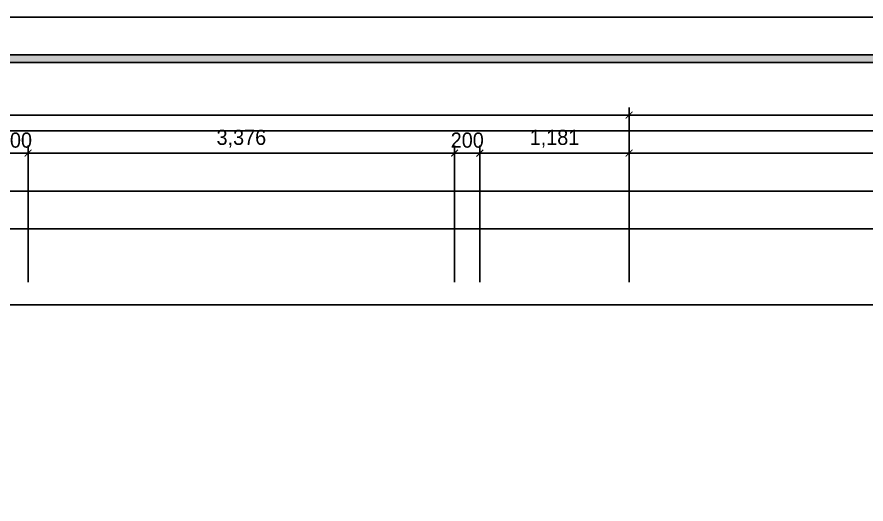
# Model space of a CAD drawing. Header units: millimetres. Extents: x -7413 to 64677, y 6112 to 38711.
# Drawn here: x 51237 to 57957, y 20679 to 24532 of the extents above; entities that cross this region are included whole.
import ezdxf
from ezdxf.enums import TextEntityAlignment as Align

# ---------------------------------------------------------------- set-up
doc = ezdxf.new("R2010")
doc.units = ezdxf.units.MM
doc.header["$LTSCALE"] = 100
doc.layers.get('Defpoints').update_dxf_attribs({"color": 139})
for name, color, linetype in [('FORM(YOURNAME)-1', 1, 'Continuous'), ('FORM(YOURNAME)-11', 1, 'Continuous'), ('치수선', 1, 'Continuous')]:
    doc.layers.add(name, color=color, linetype=linetype)
doc.styles.add('YOURNAME', font='Dotum.ttf')
doc.dimstyles.new('YOURNAME-60', dxfattribs={"dimscale": 60, "dimtxt": 2, "dimasz": 0.9, "dimexe": 1, "dimexo": 3, "dimgap": 0.7, "dimtad": 1, "dimdec": 0, "dimzin": 0, "dimdsep": 46, "dimlunit": 6, "dimtxsty": 'YOURNAME', "dimblk": 'ARCHTICK', "dimcen": 0, "dimclrd": 1, "dimclre": 1, "dimclrt": 7, "dimadec": 0, "dimazin": 0, "dimtfac": 1, "dimtdec": 0, "dimtix": 1, "dimtmove": 2, "dimatfit": 3, "dimldrblk": 'ARCHTICK', "dimfxl": 1, "dimtolj": 1, "dimtzin": 0, "dimarcsym": 0})

# ---------------------------------------------------------------- blocks, each defined once
blk = doc.blocks.new('FORM-ELEVATION')
at = {"layer": 'FORM(YOURNAME)-11'}
h = blk.add_hatch(color=256, dxfattribs=at)
h.dxf.hatch_style = 1
h.paths.add_polyline_path([(-10309, 35708), (71691, 35708), (71691, 35508), (-10309, 35508)])
h.paths.add_polyline_path([(-10309, -21492), (71691, -21492), (71691, -21692), (-10309, -21692)])
at = {"layer": 'Defpoints', "color": 158}
for points in [[(-10309, -21692), (71691, -21692), (71691, 35708), (-10309, 35708)], [(-8309, 33708), (61071, 33708), (61071, -19692), (-8309, -19692)]]:
    blk.add_lwpolyline(points, close=True, dxfattribs=at)
at = {"layer": 'FORM(YOURNAME)-11', "color": 250}
blk.add_lwpolyline([(-11309, -22692), (72691, -22692), (72691, 36708), (-11309, 36708)], close=True, dxfattribs=at)
at = {"layer": 'FORM(YOURNAME)-11'}
blk.add_lwpolyline([(-10309, 35708), (71691, 35708), (71691, 35508), (-10309, 35508)], close=True, dxfattribs=at)
at = {"layer": 'FORM(YOURNAME)-11', "color": 3, "style": 'YOURNAME'}
for tag, height, p in [('1', 451, (71041, -1219)), ('2', 451, (71041, -1863)), ('3', 451, (71041, -3150)), ('4', 451, (71041, -5081)), ('5', 515, (71041, -7398)), ('6', 515, (71041, -9650)), ('7', 515, (71041, -11903)), ('8', 515, (71041, -14155)), ('9', 515, (71041, -16408)), ('10', 515, (66791, -18596)), ('11', 515, (71041, -18660)), ('12', 515, (66791, -20848)), ('13', 515, (71041, -20848))]:
    blk.add_attdef(tag, text='', height=height, dxfattribs=at).set_placement(p, align=Align.MIDDLE_RIGHT)
blk = doc.blocks.new('_ArchTick')
at = {"color": 0, "linetype": 'ByBlock', "const_width": 0.15}
blk.add_lwpolyline([(-0.5, -0.5), (0.5, 0.5)], dxfattribs=at)
blk = doc.blocks.new('*D101')
at = {"layer": 'Defpoints', "color": 0, "transparency": 16777216}
for p in [(56081.5, 23754.8), (44598.5, 22254.8), (56081.5, 22254.8)]:
    blk.add_point(p, dxfattribs=at)
at = {"layer": '치수선', "color": 1, "lineweight": -2, "transparency": 16777216}
for p, q in [((44598.5, 22434.8), (44598.5, 23814.8)), ((56081.5, 22434.8), (56081.5, 23814.8)), ((44598.5, 23754.8), (56081.5, 23754.8))]:
    blk.add_line(p, q, dxfattribs=at)
at = {"layer": '치수선', "color": 1, "lineweight": -2, "transparency": 16777216, "xscale": 54, "yscale": 54, "zscale": 54, "rotation": 180}
blk.add_blockref('_ArchTick', (44598.5, 23754.8), dxfattribs=at)
at = {"layer": '치수선', "color": 1, "lineweight": -2, "transparency": 16777216, "xscale": 54, "yscale": 54, "zscale": 54}
blk.add_blockref('_ArchTick', (56081.5, 23754.8), dxfattribs=at)
at = {"layer": '치수선', "color": 7, "transparency": 16777216, "insert": (50340, 23868.5), "char_height": 120, "attachment_point": 5, "style": 'YOURNAME'}
blk.add_mtext('\\A1;11,483', dxfattribs=at)
blk = doc.blocks.new('*D102')
at = {"layer": 'Defpoints', "color": 0, "transparency": 16777216}
for p in [(54900.5, 23454.8), (54900.5, 22254.8), (56081.5, 22254.8)]:
    blk.add_point(p, dxfattribs=at)
at = {"layer": '치수선', "color": 1, "lineweight": -2, "transparency": 16777216}
for p, q in [((54900.5, 22434.8), (54900.5, 23514.8)), ((56081.5, 23454.8), (54900.5, 23454.8)), ((56081.5, 22434.8), (56081.5, 23514.8))]:
    blk.add_line(p, q, dxfattribs=at)
at = {"layer": '치수선', "color": 1, "lineweight": -2, "transparency": 16777216, "xscale": 54, "yscale": 54, "zscale": 54, "rotation": 180}
blk.add_blockref('_ArchTick', (54900.5, 23454.8), dxfattribs=at)
at = {"layer": '치수선', "color": 1, "lineweight": -2, "transparency": 16777216, "xscale": 54, "yscale": 54, "zscale": 54}
blk.add_blockref('_ArchTick', (56081.5, 23454.8), dxfattribs=at)
at = {"layer": '치수선', "color": 7, "transparency": 16777216, "insert": (55491, 23568.5), "char_height": 120, "attachment_point": 5, "style": 'YOURNAME'}
blk.add_mtext('\\A1;1,181', dxfattribs=at)
blk = doc.blocks.new('*D103')
at = {"layer": 'Defpoints', "color": 0, "transparency": 16777216}
for p in [(54700.5, 23454.8), (54700.5, 22254.8), (54900.5, 22254.8)]:
    blk.add_point(p, dxfattribs=at)
at = {"layer": '치수선', "color": 1, "lineweight": -2, "transparency": 16777216}
for p, q in [((54700.5, 23454.8), (54646.5, 23454.8)), ((54700.5, 22434.8), (54700.5, 23514.8)), ((54900.5, 23454.8), (54700.5, 23454.8)), ((54900.5, 22434.8), (54900.5, 23514.8)), ((54900.5, 23454.8), (54954.5, 23454.8))]:
    blk.add_line(p, q, dxfattribs=at)
at = {"layer": '치수선', "color": 1, "lineweight": -2, "transparency": 16777216, "xscale": 54, "yscale": 54, "zscale": 54}
blk.add_blockref('_ArchTick', (54700.5, 23454.8), dxfattribs=at)
at = {"layer": '치수선', "color": 1, "lineweight": -2, "transparency": 16777216, "xscale": 54, "yscale": 54, "zscale": 54, "rotation": 180}
blk.add_blockref('_ArchTick', (54900.5, 23454.8), dxfattribs=at)
at = {"layer": '치수선', "color": 7, "transparency": 16777216, "insert": (54800.5, 23556.9), "char_height": 120, "attachment_point": 5, "style": 'YOURNAME'}
blk.add_mtext('\\A1;200', dxfattribs=at)
blk = doc.blocks.new('*D104')
at = {"layer": 'Defpoints', "color": 0, "transparency": 16777216}
for p in [(51324.5, 23454.8), (51324.5, 22254.8), (54700.5, 22254.8)]:
    blk.add_point(p, dxfattribs=at)
at = {"layer": '치수선', "color": 1, "lineweight": -2, "transparency": 16777216}
for p, q in [((51324.5, 22434.8), (51324.5, 23514.8)), ((54700.5, 23454.8), (51324.5, 23454.8)), ((54700.5, 22434.8), (54700.5, 23514.8))]:
    blk.add_line(p, q, dxfattribs=at)
at = {"layer": '치수선', "color": 1, "lineweight": -2, "transparency": 16777216, "xscale": 54, "yscale": 54, "zscale": 54, "rotation": 180}
blk.add_blockref('_ArchTick', (51324.5, 23454.8), dxfattribs=at)
at = {"layer": '치수선', "color": 1, "lineweight": -2, "transparency": 16777216, "xscale": 54, "yscale": 54, "zscale": 54}
blk.add_blockref('_ArchTick', (54700.5, 23454.8), dxfattribs=at)
at = {"layer": '치수선', "color": 7, "transparency": 16777216, "insert": (53012.5, 23568.5), "char_height": 120, "attachment_point": 5, "style": 'YOURNAME'}
blk.add_mtext('\\A1;3,376', dxfattribs=at)
blk = doc.blocks.new('*D105')
at = {"layer": 'Defpoints', "color": 0, "transparency": 16777216}
for p in [(51124.5, 23454.8), (51124.5, 22254.8), (51324.5, 22254.8)]:
    blk.add_point(p, dxfattribs=at)
at = {"layer": '치수선', "color": 1, "lineweight": -2, "transparency": 16777216}
for p, q in [((51124.5, 23454.8), (51070.5, 23454.8)), ((51124.5, 22434.8), (51124.5, 23514.8)), ((51324.5, 23454.8), (51124.5, 23454.8)), ((51324.5, 22434.8), (51324.5, 23514.8)), ((51324.5, 23454.8), (51378.5, 23454.8))]:
    blk.add_line(p, q, dxfattribs=at)
at = {"layer": '치수선', "color": 1, "lineweight": -2, "transparency": 16777216, "xscale": 54, "yscale": 54, "zscale": 54}
blk.add_blockref('_ArchTick', (51124.5, 23454.8), dxfattribs=at)
at = {"layer": '치수선', "color": 1, "lineweight": -2, "transparency": 16777216, "xscale": 54, "yscale": 54, "zscale": 54, "rotation": 180}
blk.add_blockref('_ArchTick', (51324.5, 23454.8), dxfattribs=at)
at = {"layer": '치수선', "color": 7, "transparency": 16777216, "insert": (51224.5, 23556.9), "char_height": 120, "attachment_point": 5, "style": 'YOURNAME'}
blk.add_mtext('\\A1;200', dxfattribs=at)

msp = doc.modelspace()

# ---------------------------------------------------------------- linework, layer by layer
at = {"layer": 'Defpoints'}
for points in [[(40011.7, 23754.8), (60825.7, 23754.8), (60825.7, 7734.8), (40011.7, 7734.8)], [(40311.7, 23454.8), (60525.7, 23454.8), (60525.7, 8034.8), (40311.7, 8034.8)], [(40611.7, 23154.8), (60225.7, 23154.8), (60225.7, 8334.8), (40611.7, 8334.8)], [(40911.7, 22854.8), (59925.7, 22854.8), (59925.7, 8634.8), (40911.7, 8634.8)], [(41511.7, 22254.8), (59325.7, 22254.8), (59325.7, 9234.8), (41511.7, 9234.8)]]:
    msp.add_lwpolyline(points, close=True, dxfattribs=at)

# ---------------------------------------------------------------- block references
at = {"layer": 'FORM(YOURNAME)-1', "xscale": 0.3, "yscale": 0.3, "zscale": 0.3}
msp.add_blockref('FORM-ELEVATION', (42270.1, 13519.1), dxfattribs=at)

# ---------------------------------------------------------------- dimensions: what is measured, and where the dimension line sits
at = {"layer": '치수선'}
for base, p1, p2, picture, middle in [((56081.5, 23754.8), (44598.5, 22254.8), (56081.5, 22254.8), '*D101', (50340, 23868.5)), ((51124.5, 23454.8), (51324.5, 22254.8), (51124.5, 22254.8), '*D105', (51224.5, 23556.9)), ((51324.5, 23454.8), (54700.5, 22254.8), (51324.5, 22254.8), '*D104', (53012.5, 23568.5)), ((54700.5, 23454.8), (54900.5, 22254.8), (54700.5, 22254.8), '*D103', (54800.5, 23556.9)), ((54900.5, 23454.8), (56081.5, 22254.8), (54900.5, 22254.8), '*D102', (55491, 23568.5))]:
    dim = msp.add_linear_dim(base=base, p1=p1, p2=p2, dimstyle='YOURNAME-60', dxfattribs=at)
    dim.commit()
    dim.dimension.update_dxf_attribs({"geometry": picture, "text_midpoint": middle})

doc.saveas('drawing.dxf')
